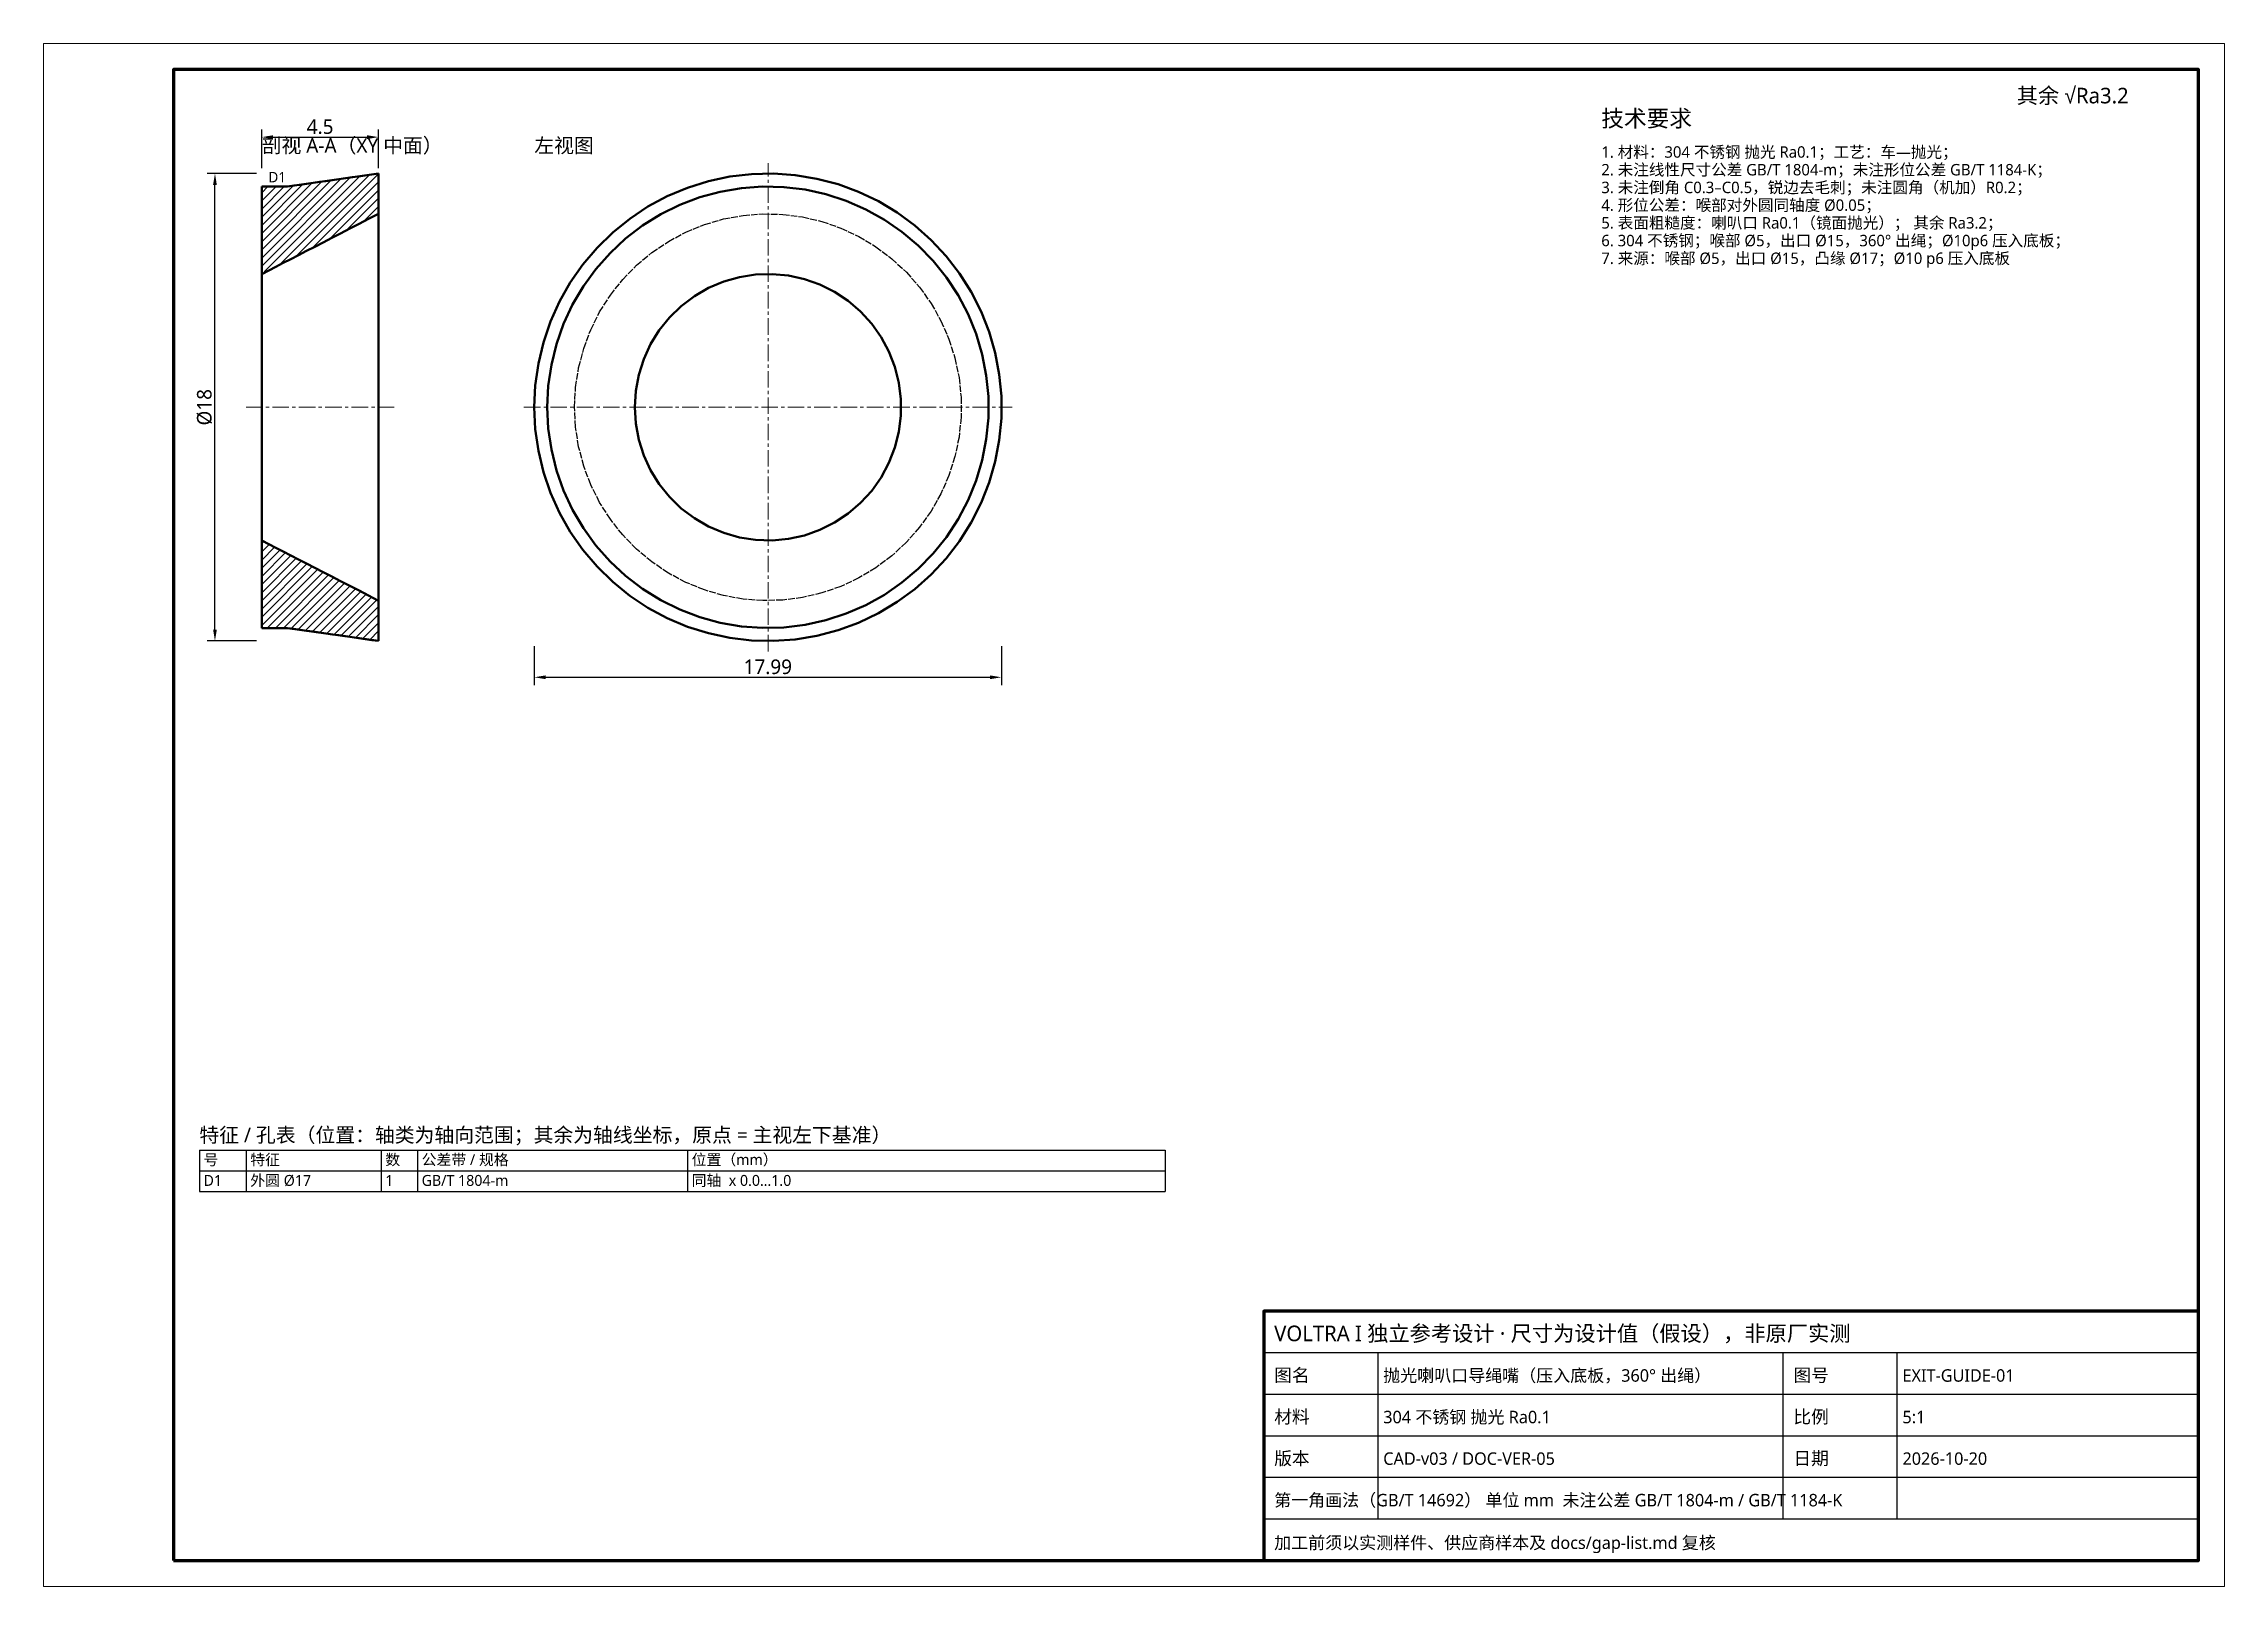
# Model space of a CAD drawing. Header units: millimetres. Extents: x 0 to 420, y 0 to 297.
import ezdxf

# ---------------------------------------------------------------- set-up
doc = ezdxf.new("R2010")
doc.units = ezdxf.units.MM
doc.linetypes.add('CENTER', pattern=[5.08, 3.175, -0.635, 0.635, -0.635])
doc.linetypes.add('DASHED', pattern=[1.524, 1.27, -0.254])
for name, color, linetype, lineweight in [('CENTER', 1, 'CENTER', 18), ('DIM', 3, 'CONTINUOUS', 18), ('FRAME', 7, 'CONTINUOUS', 70), ('HATCH', 8, 'CONTINUOUS', 13), ('HIDDEN', 8, 'DASHED', 25), ('TEXT', 7, 'CONTINUOUS', 25), ('VISIBLE', 7, 'CONTINUOUS', 50)]:
    doc.layers.add(name, color=color, linetype=linetype, lineweight=lineweight)
doc.styles.add('CJK', font='NotoSansCJK-Regular.ttc')
doc.dimstyles.new('GB', dxfattribs={"dimtxt": 2.8, "dimasz": 2.2, "dimexe": 1.5, "dimexo": 1, "dimgap": 0.6, "dimtad": 1, "dimlfac": 100, "dimzin": 12, "dimdsep": 46, "dimtxsty": 'CJK', "dimcen": 2.5, "dimazin": 3, "dimtfac": 0.5, "dimtmove": 2, "dimatfit": 3})

msp = doc.modelspace()

# ---------------------------------------------------------------- hatches: boundary and pattern name
at = {"layer": 'HATCH'}
h = msp.add_hatch(dxfattribs=at)
h.set_pattern_fill('ANSI31', scale=0.35)
h.paths.add_polyline_path([(64.5, 272), (62.97075, 271.78153), (61.4415, 271.56307), (59.91226, 271.3446), (58.38301, 271.12614), (56.85376, 270.90768), (55.32451, 270.68921), (53.79526, 270.47075), (52.26602, 270.25228), (50.73677, 270.03382), (49.20752, 269.81536), (47.67827, 269.59689), (46.14039, 269.5), (44.59561, 269.5), (43.05084, 269.5), (42, 269.00606), (42, 267.46129), (42, 265.91652), (42, 264.37174), (42, 262.82697), (42, 261.2822), (42, 259.73742), (42, 258.19265), (42, 256.64788), (42, 255.1031), (42, 253.55833), (42.56067, 252.93333), (43.93376, 253.64111), (45.30685, 254.34888), (46.67994, 255.05666), (48.05303, 255.76444), (49.42612, 256.47222), (50.79921, 257.18), (52.1723, 257.88778), (53.54539, 258.59555), (54.91848, 259.30333), (56.29156, 260.01111), (57.66465, 260.71889), (59.03774, 261.42667), (60.41083, 262.13445), (61.78392, 262.84222), (63.15701, 263.55), (64.5, 264.27613), (64.5, 265.82091), (64.5, 267.36568), (64.5, 268.91045), (64.5, 270.45523), (64.5, 272)])
h = msp.add_hatch(dxfattribs=at)
h.set_pattern_fill('ANSI31', scale=0.35)
h.paths.add_polyline_path([(42, 184.5), (43.54477, 184.5), (45.08955, 184.5), (46.63432, 184.5), (48.16724, 184.33325), (49.69649, 184.11479), (51.22574, 183.89633), (52.75499, 183.67786), (54.28424, 183.4594), (55.81348, 183.24093), (57.34273, 183.02247), (58.87198, 182.80401), (60.40123, 182.58554), (61.93048, 182.36708), (63.45972, 182.14861), (64.5, 182.49394), (64.5, 184.03871), (64.5, 185.58348), (64.5, 187.12826), (64.5, 188.67303), (64.09106, 189.96853), (62.71797, 190.67631), (61.34488, 191.38408), (59.97179, 192.09186), (58.5987, 192.79964), (57.22561, 193.50742), (55.85252, 194.2152), (54.47943, 194.92298), (53.10635, 195.63075), (51.73326, 196.33853), (50.36017, 197.04631), (48.98708, 197.75409), (47.61399, 198.46187), (46.2409, 199.16965), (44.86781, 199.87742), (43.49472, 200.5852), (42.12163, 201.29298), (42, 199.94774), (42, 198.40296), (42, 196.85819), (42, 195.31342), (42, 193.76864), (42, 192.22387), (42, 190.67909), (42, 189.13432), (42, 187.58955), (42, 186.04477), (42, 184.5)])

# ---------------------------------------------------------------- linework, layer by layer
at = {"layer": 'CENTER'}
for p, q in [((139.51691, 180), (139.51691, 274)), ((39, 227), (67.5, 227)), ((92.51691, 227), (186.51691, 227))]:
    msp.add_line(p, q, dxfattribs=at)
at = {"layer": 'FRAME', "lineweight": 18}
msp.add_lwpolyline([(0, 0), (420, 0), (420, 297), (0, 297)], close=True, dxfattribs=at)
at = {"layer": 'FRAME'}
for points in [[(25, 5), (415, 5), (415, 292), (25, 292)], [(235, 5), (415, 5), (415, 53), (235, 53)]]:
    msp.add_lwpolyline(points, close=True, dxfattribs=at)
at = {"layer": 'HIDDEN'}
for points in [[(97, 227), (97.19841, 231.10184), (97.79177, 235.16539), (98.77455, 239.15269), (100.13758, 243.02653), (101.86812, 246.75073), (103.95002, 250.29053), (106.36384, 253.61287), (109.08704, 256.68673), (112.09421, 259.48342), (115.35725, 261.97681), (118.8457, 264.14364), (122.52701, 265.96367), (126.36678, 267.4199), (130.32917, 268.49875), (134.37719, 269.19013), (138.47304, 269.48759), (142.57848, 269.38836), (146.65517, 268.89336), (150.66506, 268.00721), (154.57071, 266.73819), (158.33564, 265.09814), (161.92471, 263.10239), (165.30441, 260.76955), (168.44317, 258.12142), (171.31171, 255.18271), (173.88322, 251.98087), (176.13371, 248.54579), (178.04216, 244.90955), (179.59075, 241.10608), (180.76503, 237.17092), (181.55402, 233.14078), (181.95037, 229.05332), (181.95037, 224.94668), (181.55402, 220.85922), (180.76503, 216.82908), (179.59075, 212.89392), (178.04216, 209.09045), (176.13371, 205.45421), (173.88322, 202.01913), (171.31171, 198.81729), (168.44317, 195.87858), (165.30441, 193.23045), (161.92471, 190.89761), (158.33564, 188.90186), (154.57071, 187.26181), (150.66506, 185.99279), (146.65517, 185.10664), (142.57848, 184.61164), (138.47304, 184.51241), (134.37719, 184.80987), (130.32917, 185.50125), (126.36678, 186.5801), (122.52701, 188.03633), (118.8457, 189.85636), (115.35725, 192.02319), (112.09421, 194.51658), (109.08704, 197.31327), (106.36384, 200.38713), (103.95002, 203.70947), (101.86812, 207.24927), (100.13758, 210.97347), (98.77455, 214.84731), (97.79177, 218.83461), (97.19841, 222.89816), (97, 227)], [(102.25773, 227), (102.45512, 230.82929), (103.04519, 234.61798), (104.0217, 238.32593), (105.37428, 241.91381), (107.0886, 245.34361), (109.1465, 248.57896), (111.52614, 251.58556), (114.20232, 254.33156), (117.14666, 256.78783), (120.32795, 258.92834), (123.71247, 260.73041), (127.26434, 262.17492), (130.94591, 263.24657), (134.71815, 263.934), (138.54109, 264.22992), (142.37419, 264.13119), (146.17682, 263.63887), (149.90868, 262.75816), (153.5302, 261.49841), (157.003, 259.87296), (160.29026, 257.89905), (163.35714, 255.59761), (166.17113, 252.99302), (168.7024, 250.1129), (170.92412, 246.98778), (172.81273, 243.65079), (174.34822, 240.13729), (175.51431, 236.48453), (176.29863, 232.73123), (176.69289, 228.91719), (176.69289, 225.08281), (176.29863, 221.26877), (175.51431, 217.51547), (174.34822, 213.86271), (172.81273, 210.34921), (170.92412, 207.01222), (168.7024, 203.8871), (166.17113, 201.00698), (163.35714, 198.40239), (160.29026, 196.10095), (157.003, 194.12704), (153.5302, 192.50159), (149.90868, 191.24184), (146.17682, 190.36113), (142.37419, 189.86881), (138.54109, 189.77008), (134.71815, 190.066), (130.94591, 190.75343), (127.26434, 191.82508), (123.71247, 193.26959), (120.32795, 195.07166), (117.14666, 197.21217), (114.20232, 199.66844), (111.52614, 202.41444), (109.1465, 205.42104), (107.0886, 208.65639), (105.37428, 212.08619), (104.0217, 215.67407), (103.04519, 219.38202), (102.45512, 223.17071), (102.25773, 227)]]:
    msp.add_lwpolyline(points, dxfattribs=at)
at = {"layer": 'TEXT'}
for p, q in [((30, 84), (30, 76)), ((39, 84), (39, 76)), ((65, 84), (65, 76)), ((72, 84), (72, 76)), ((124, 84), (124, 76)), ((216, 84), (216, 76)), ((235, 45), (415, 45)), ((257, 13), (257, 45)), ((335, 13), (335, 45)), ((357, 13), (357, 45)), ((235, 37), (415, 37)), ((235, 29), (415, 29)), ((235, 21), (415, 21)), ((235, 13), (415, 13))]:
    msp.add_line(p, q, dxfattribs=at)
for points in [[(30, 84), (216, 84)], [(30, 80), (216, 80)], [(30, 76), (216, 76)]]:
    msp.add_lwpolyline(points, dxfattribs=at)
at = {"layer": 'VISIBLE'}
for points in [[(42, 269.5), (42, 269.5), (42, 269.5), (42, 269.5), (42, 269.5), (42, 269.5), (42, 269.5), (42, 269.5), (42, 269.5), (42, 269.5), (42, 269.5), (42, 269.5), (42, 269.5), (42, 269.5), (42, 269.5)], [(42, 269.5), (42, 269.5), (42, 269.5), (42, 269.5), (42, 269.5), (42, 269.5), (42, 269.5), (42, 269.5), (42, 269.5), (42, 269.5), (42, 269.5), (42, 269.5), (42, 269.5), (42, 269.5), (42, 269.5)], [(47, 269.5), (42, 269.5)], [(42, 269.5), (42, 252.64432)], [(47, 269.5), (42, 269.5)], [(47, 269.5), (48.2171, 269.67387), (49.43918, 269.84845), (50.66626, 270.02375), (51.89835, 270.19976), (53.13549, 270.3765), (54.37769, 270.55395), (55.62497, 270.73214), (56.87736, 270.91105), (58.13487, 271.09069), (59.39752, 271.27107), (60.66534, 271.45219), (61.93834, 271.63405), (63.21656, 271.81665), (64.5, 272)], [(47, 269.5), (64.5, 272)], [(47, 269.5), (47, 269.5), (47, 269.5), (47, 269.5), (47, 269.5), (47, 269.5), (47, 269.5), (47, 269.5), (47, 269.5), (47, 269.5), (47, 269.5), (47, 269.5), (47, 269.5), (47, 269.5), (47, 269.5)], [(47, 269.5), (47, 269.5), (47, 269.5), (47, 269.5), (47, 269.5), (47, 269.5), (47, 269.5), (47, 269.5), (47, 269.5), (47, 269.5), (47, 269.5), (47, 269.5), (47, 269.5), (47, 269.5), (47, 269.5)], [(64.5, 272), (64.5, 264.24226)], [(64.5, 272), (64.5, 272), (64.5, 272), (64.5, 272), (64.5, 272), (64.5, 272), (64.5, 272), (64.5, 272), (64.5, 272), (64.5, 272), (64.5, 272), (64.5, 272), (64.5, 272), (64.5, 272), (64.5, 272)], [(94.5, 227), (94.69773, 231.21387), (95.28919, 235.3907), (96.26917, 239.4938), (97.62906, 243.4871), (99.35692, 247.33551), (101.43756, 251.00522), (103.85269, 254.46396), (106.58109, 257.68135), (109.59878, 260.62911), (112.87925, 263.28134), (116.39366, 265.61473), (120.11113, 267.60876), (123.99899, 269.24593), (128.02308, 270.51184), (132.14802, 271.39536), (136.33757, 271.88874), (140.55492, 271.98763), (144.76299, 271.69117), (148.92481, 271.00196), (153.00381, 269.92607), (156.96413, 268.47293), (160.77098, 266.65533), (164.3909, 264.48924), (167.79208, 261.99369), (170.94462, 259.19061), (173.82083, 256.10465), (176.39543, 252.76291), (178.64579, 249.19476), (180.55213, 245.43157), (182.09771, 241.50639), (183.26893, 237.45374), (184.05551, 233.30922), (184.45054, 229.10925), (184.45054, 224.89075), (184.05551, 220.69078), (183.26893, 216.54626), (182.09771, 212.49361), (180.55213, 208.56843), (178.64579, 204.80524), (176.39543, 201.23709), (173.82083, 197.89535), (170.94462, 194.80939), (167.79208, 192.00631), (164.3909, 189.51076), (160.77098, 187.34467), (156.96413, 185.52707), (153.00381, 184.07393), (148.92481, 182.99804), (144.76299, 182.30883), (140.55492, 182.01237), (136.33757, 182.11126), (132.14802, 182.60464), (128.02308, 183.48816), (123.99899, 184.75407), (120.11113, 186.39124), (116.39366, 188.38527), (112.87925, 190.71866), (109.59878, 193.37089), (106.58109, 196.31865), (103.85269, 199.53604), (101.43756, 202.99478), (99.35692, 206.66449), (97.62906, 210.5129), (96.26917, 214.5062), (95.28919, 218.6093), (94.69773, 222.78613), (94.5, 227)], [(97, 227), (97.19841, 231.10184), (97.79177, 235.16539), (98.77455, 239.15269), (100.13758, 243.02653), (101.86812, 246.75073), (103.95002, 250.29053), (106.36384, 253.61287), (109.08704, 256.68673), (112.09421, 259.48342), (115.35725, 261.97681), (118.8457, 264.14364), (122.52701, 265.96367), (126.36678, 267.4199), (130.32917, 268.49875), (134.37719, 269.19013), (138.47304, 269.48759), (142.57848, 269.38836), (146.65517, 268.89336), (150.66506, 268.00721), (154.57071, 266.73819), (158.33564, 265.09814), (161.92471, 263.10239), (165.30441, 260.76955), (168.44317, 258.12142), (171.31171, 255.18271), (173.88322, 251.98087), (176.13371, 248.54579), (178.04216, 244.90955), (179.59075, 241.10608), (180.76503, 237.17092), (181.55402, 233.14078), (181.95037, 229.05332), (181.95037, 224.94668), (181.55402, 220.85922), (180.76503, 216.82908), (179.59075, 212.89392), (178.04216, 209.09045), (176.13371, 205.45421), (173.88322, 202.01913), (171.31171, 198.81729), (168.44317, 195.87858), (165.30441, 193.23045), (161.92471, 190.89761), (158.33564, 188.90186), (154.57071, 187.26181), (150.66506, 185.99279), (146.65517, 185.10664), (142.57848, 184.61164), (138.47304, 184.51241), (134.37719, 184.80987), (130.32917, 185.50125), (126.36678, 186.5801), (122.52701, 188.03633), (118.8457, 189.85636), (115.35725, 192.02319), (112.09421, 194.51658), (109.08704, 197.31327), (106.36384, 200.38713), (103.95002, 203.70947), (101.86812, 207.24927), (100.13758, 210.97347), (98.77455, 214.84731), (97.79177, 218.83461), (97.19841, 222.89816), (97, 227)], [(42, 252.64432), (43.34374, 253.33697), (44.72378, 254.04833), (46.14109, 254.77891), (47.59668, 255.52921), (49.09159, 256.29978), (50.62687, 257.09117), (52.20363, 257.90393), (53.82297, 258.73864), (55.48605, 259.5959), (57.19405, 260.47631), (58.94818, 261.3805), (60.74969, 262.30911), (62.59986, 263.26281), (64.5, 264.24226)], [(64.5, 227), (64.5, 231.16861), (64.5, 235.28483), (64.5, 239.29692), (64.5, 243.15446), (64.5, 246.80897), (64.5, 250.21451), (64.5, 253.32828), (64.5, 256.11115), (64.5, 258.52814), (64.5, 260.54888), (64.5, 262.14796), (64.5, 263.3053), (64.5, 264.00633), (64.5, 264.24226)], [(42, 227), (42, 229.87005), (42, 232.70404), (42, 235.46636), (42, 238.1223), (42, 240.63849), (42, 242.98331), (42, 245.1273), (42, 247.04352), (42, 248.70789), (42, 250.0995), (42, 251.20086), (42, 251.99814), (42, 252.48132), (42, 252.64432)], [(113.85567, 227), (114.05004, 230.15139), (114.63021, 233.255), (115.58737, 236.2638), (116.90703, 239.13217), (118.56918, 241.81662), (120.54861, 244.27647), (122.81533, 246.47443), (125.33497, 248.37717), (128.06934, 249.95586), (130.97698, 251.18656), (134.01383, 252.05062), (137.13384, 252.53494), (140.28972, 252.63217), (143.43363, 252.34084), (146.5179, 251.66537), (149.4958, 250.616), (152.32216, 249.20864), (154.95416, 247.46462), (157.35189, 245.41037), (159.479, 243.07704), (161.30325, 240.5), (162.79698, 237.71831), (163.93756, 234.77415), (164.70769, 231.71213), (165.09569, 228.57869), (165.09569, 225.42131), (164.70769, 222.28787), (163.93756, 219.22585), (162.79698, 216.28169), (161.30325, 213.5), (159.479, 210.92296), (157.35189, 208.58963), (154.95416, 206.53538), (152.32216, 204.79136), (149.4958, 203.384), (146.5179, 202.33463), (143.43363, 201.65916), (140.28972, 201.36783), (137.13384, 201.46506), (134.01383, 201.94938), (130.97698, 202.81344), (128.06934, 204.04414), (125.33497, 205.62283), (122.81533, 207.52557), (120.54861, 209.72353), (118.56918, 212.18338), (116.90703, 214.86783), (115.58737, 217.7362), (114.63021, 220.745), (114.05004, 223.84861), (113.85567, 227)], [(42, 201.35568), (42, 201.51868), (42, 202.00186), (42, 202.79914), (42, 203.9005), (42, 205.29211), (42, 206.95648), (42, 208.8727), (42, 211.01669), (42, 213.36151), (42, 215.8777), (42, 218.53364), (42, 221.29596), (42, 224.12995), (42, 227)], [(64.5, 189.75774), (64.5, 189.99367), (64.5, 190.6947), (64.5, 191.85204), (64.5, 193.45112), (64.5, 195.47186), (64.5, 197.88885), (64.5, 200.67172), (64.5, 203.78549), (64.5, 207.19103), (64.5, 210.84554), (64.5, 214.70308), (64.5, 218.71517), (64.5, 222.83139), (64.5, 227)], [(42, 201.35568), (42, 184.5)], [(64.5, 189.75774), (62.59986, 190.73719), (60.74969, 191.69089), (58.94818, 192.6195), (57.19405, 193.52369), (55.48605, 194.4041), (53.82297, 195.26136), (52.20363, 196.09607), (50.62687, 196.90883), (49.09159, 197.70022), (47.59668, 198.47079), (46.14109, 199.22109), (44.72378, 199.95167), (43.34374, 200.66303), (42, 201.35568)], [(64.5, 189.75774), (64.5, 182)], [(42, 184.5), (42, 184.5), (42, 184.5), (42, 184.5), (42, 184.5), (42, 184.5), (42, 184.5), (42, 184.5), (42, 184.5), (42, 184.5), (42, 184.5), (42, 184.5), (42, 184.5), (42, 184.5), (42, 184.5)], [(42, 184.5), (42, 184.5), (42, 184.5), (42, 184.5), (42, 184.5), (42, 184.5), (42, 184.5), (42, 184.5), (42, 184.5), (42, 184.5), (42, 184.5), (42, 184.5), (42, 184.5), (42, 184.5), (42, 184.5)], [(47, 184.5), (42, 184.5)], [(47, 184.5), (42, 184.5)], [(47, 184.5), (47, 184.5), (47, 184.5), (47, 184.5), (47, 184.5), (47, 184.5), (47, 184.5), (47, 184.5), (47, 184.5), (47, 184.5), (47, 184.5), (47, 184.5), (47, 184.5), (47, 184.5), (47, 184.5)], [(47, 184.5), (47, 184.5), (47, 184.5), (47, 184.5), (47, 184.5), (47, 184.5), (47, 184.5), (47, 184.5), (47, 184.5), (47, 184.5), (47, 184.5), (47, 184.5), (47, 184.5), (47, 184.5), (47, 184.5)], [(64.5, 182), (63.21656, 182.18335), (61.93834, 182.36595), (60.66534, 182.54781), (59.39752, 182.72893), (58.13487, 182.90931), (56.87736, 183.08895), (55.62497, 183.26786), (54.37769, 183.44605), (53.13549, 183.6235), (51.89835, 183.80024), (50.66626, 183.97625), (49.43918, 184.15155), (48.2171, 184.32613), (47, 184.5)], [(47, 184.5), (64.5, 182)], [(64.5, 182), (64.5, 182), (64.5, 182), (64.5, 182), (64.5, 182), (64.5, 182), (64.5, 182), (64.5, 182), (64.5, 182), (64.5, 182), (64.5, 182), (64.5, 182), (64.5, 182), (64.5, 182), (64.5, 182)], [(64.5, 182), (64.5, 182), (64.5, 182), (64.5, 182), (64.5, 182), (64.5, 182), (64.5, 182), (64.5, 182), (64.5, 182), (64.5, 182), (64.5, 182), (64.5, 182), (64.5, 182), (64.5, 182), (64.5, 182)]]:
    msp.add_lwpolyline(points, dxfattribs=at)

# ---------------------------------------------------------------- texts
at = {"layer": 'DIM', "style": 'CJK'}
msp.add_text('D1', height=2, dxfattribs=at).set_placement((43.3, 270.3))
at = {"layer": 'TEXT', "style": 'CJK'}
for s, height, p in [('其余 √Ra3.2', 3, (380, 285.5)), ('技术要求', 3.2, (300, 281)), ('剖视 A-A（XY 中面）', 2.8, (42, 276)), ('左视图', 2.8, (94.5, 275.98763)), ('1. 材料：304 不锈钢 抛光 Ra0.1；工艺：车—抛光；', 2.2, (300, 275.04)), ('2. 未注线性尺寸公差 GB/T 1804-m；未注形位公差 GB/T 1184-K；', 2.2, (300, 271.63)), ('3. 未注倒角 C0.3–C0.5，锐边去毛刺；未注圆角（机加）R0.2；', 2.2, (300, 268.22)), ('4. 形位公差：喉部对外圆同轴度 Ø0.05；', 2.2, (300, 264.81)), ('6. 304 不锈钢；喉部 Ø5，出口 Ø15，360° 出绳；Ø10p6 压入底板；', 2.2, (300, 257.99)), ('5. 表面粗糙度：喇叭口 Ra0.1（镜面抛光）； 其余 Ra3.2；', 2.2, (300, 261.4)), ('7. 来源：喉部 Ø5，出口 Ø15，凸缘 Ø17；Ø10 p6 压入底板', 2.2, (300, 254.58)), ('特征 / 孔表（位置：轴类为轴向范围；其余为轴线坐标，原点 = 主视左下基准）', 2.8, (30, 85.5)), ('号', 2.1, (30.8, 81.1)), ('特征', 2.1, (39.8, 81.1)), ('数', 2.1, (65.8, 81.1)), ('公差带 / 规格', 2.1, (72.8, 81.1)), ('位置（mm）', 2.1, (124.8, 81.1)), ('D1', 2.1, (30.8, 77.1)), ('外圆 Ø17', 2.1, (39.8, 77.1)), ('1', 2.1, (65.8, 77.1)), ('GB/T 1804-m', 2.1, (72.8, 77.1)), ('同轴  x 0.0…1.0', 2.1, (124.8, 77.1)), ('VOLTRA I 独立参考设计 · 尺寸为设计值（假设），非原厂实测', 3, (237, 47.2)), ('图名', 2.5, (237, 39.4)), ('抛光喇叭口导绳嘴（压入底板，360° 出绳）', 2.4, (258, 39.4)), ('图号', 2.5, (337, 39.4)), ('EXIT-GUIDE-01', 2.4, (358, 39.4)), ('材料', 2.5, (237, 31.4)), ('304 不锈钢 抛光 Ra0.1', 2.4, (258, 31.4)), ('比例', 2.5, (337, 31.4)), ('5:1', 2.4, (358, 31.4)), ('版本', 2.5, (237, 23.4)), ('CAD-v03 / DOC-VER-05', 2.4, (258, 23.4)), ('日期', 2.5, (337, 23.4)), ('2026-10-20', 2.4, (358, 23.4)), ('第一角画法（GB/T 14692） 单位 mm  未注公差 GB/T 1804-m / GB/T 1184-K', 2.4, (237, 15.4)), ('加工前须以实测样件、供应商样本及 docs/gap-list.md 复核', 2.4, (237, 7.2))]:
    msp.add_text(s, height=height, dxfattribs=at).set_placement(p)

# ---------------------------------------------------------------- dimensions: what is measured, and where the dimension line sits
at = {"layer": 'DIM'}
for base, p1, p2, text in [((42, 279), (42, 272), (64.5, 272), '4.5'), ((94.5, 175.01237), (94.5, 182.01237), (184.45054, 182.01237), '17.99')]:
    msp.add_linear_dim(base=base, p1=p1, p2=p2, text=text, dimstyle='GB', dxfattribs=at).render()
msp.add_linear_dim(base=(33, 182), p1=(42, 182), p2=(42, 272), angle=90, text='Ø18', dimstyle='GB', dxfattribs=at).render()

doc.saveas('drawing.dxf')
